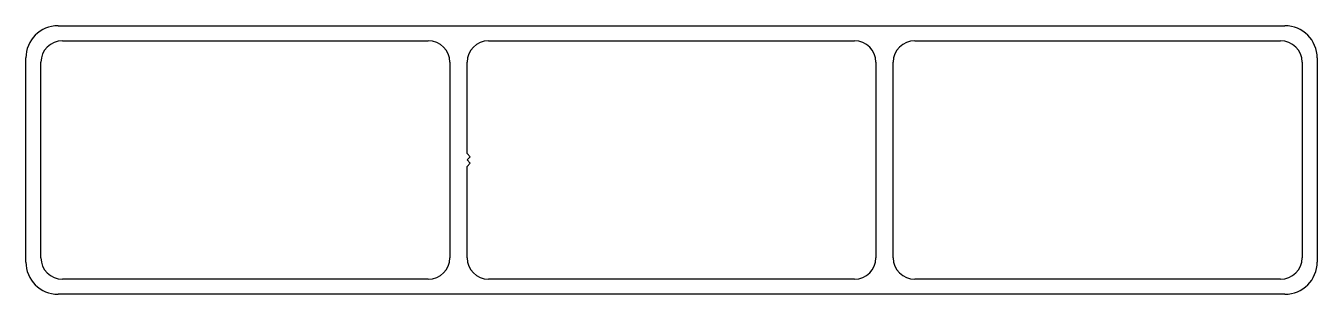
# Model space of a CAD drawing. Extents: x 1407 to 1527, y 1880 to 1905.
import ezdxf

# ---------------------------------------------------------------- set-up
doc = ezdxf.new("R2010")
doc.units = 0
doc.layers.get('0').update_dxf_attribs({"linetype": 'CONTINUOUS'})

msp = doc.modelspace()

# ---------------------------------------------------------------- linework, layer by layer
at = {"color": 0}
for p, q in [((1409.55, 1905.4), (1523.55, 1905.4)), ((1409.95, 1904), (1443.95, 1904)), ((1489.15, 1904), (1523.15, 1904)), ((1406.55, 1883.4), (1406.55, 1902.4)), ((1526.55, 1902.4), (1526.55, 1883.4)), ((1407.95, 1883.8), (1407.95, 1902)), ((1445.95, 1902), (1445.95, 1883.8)), ((1487.15, 1883.8), (1487.15, 1902)), ((1525.15, 1902), (1525.15, 1883.8)), ((1443.95, 1881.8), (1409.95, 1881.8)), ((1523.15, 1881.8), (1489.15, 1881.8)), ((1523.55, 1880.4), (1409.55, 1880.4))]:
    msp.add_line(p, q, dxfattribs=at)
for p, q in [((1449.55, 1904), (1483.55, 1904)), ((1447.55, 1893.5), (1447.55, 1902)), ((1485.55, 1902), (1485.55, 1883.8)), ((1447.85, 1893.2), (1447.55, 1893.5)), ((1447.55, 1892.9), (1447.85, 1893.2)), ((1447.85, 1892.6), (1447.55, 1892.9)), ((1447.55, 1892.3), (1447.85, 1892.6)), ((1447.55, 1883.8), (1447.55, 1892.3)), ((1483.55, 1881.8), (1449.55, 1881.8))]:
    msp.add_line(p, q)
for centre, radius, start, end in [((1409.55, 1902.4), 3, 90, 180), ((1523.55, 1902.4), 3, 0, 90), ((1409.95, 1902), 2, 90, 180), ((1443.95, 1902), 2, 0, 90), ((1489.15, 1902), 2, 90, 180), ((1523.15, 1902), 2, 0, 90), ((1409.55, 1883.4), 3, 180, 270), ((1409.95, 1883.8), 2, 180, 270), ((1443.95, 1883.8), 2, 270, 0), ((1489.15, 1883.8), 2, 180, 270), ((1523.15, 1883.8), 2, 270, 0), ((1523.55, 1883.4), 3, 270, 0)]:
    msp.add_arc(centre, radius, start, end, dxfattribs=at)
for centre, start, end in [((1449.55, 1902), 90, 180), ((1483.55, 1902), 0, 90), ((1449.55, 1883.8), 180, 270), ((1483.55, 1883.8), 270, 0)]:
    msp.add_arc(centre, 2, start, end)

doc.saveas('drawing.dxf')
